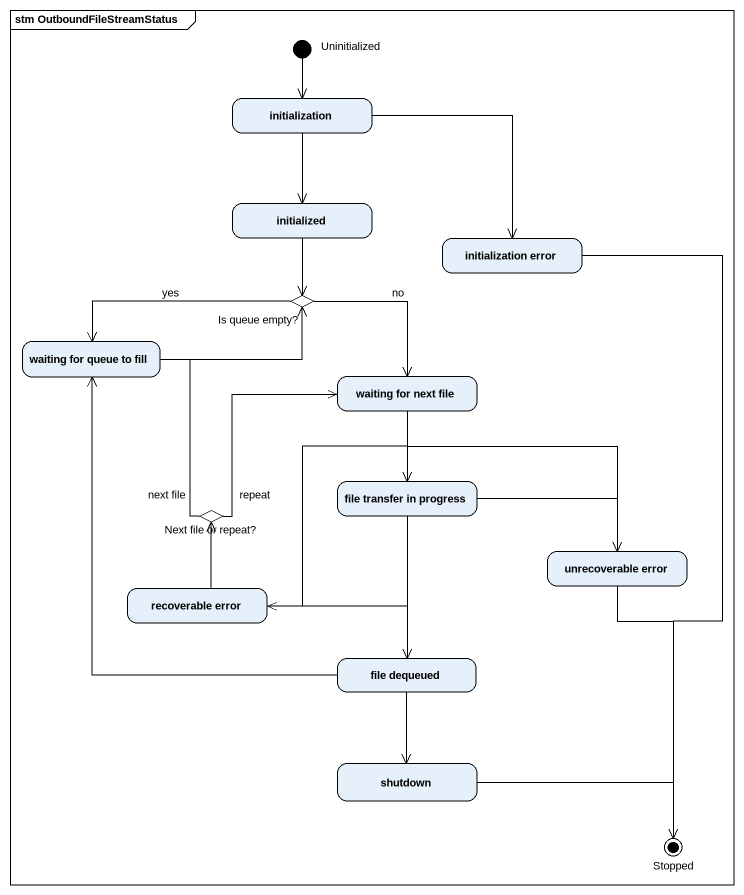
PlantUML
@startuml
mainframe stm OutboundFileStreamStatus
hide empty description
state Uninitialized <<start>>
state initialization
state initialized
state "initialization error" as initialization_error
state "Is queue empty?" as Is_queue_empty <<choice>>
state "waiting for queue to fill" as waiting_for_queue_to_fill
state "waiting for next file" as waiting_for_next_file
state "file transfer in progress" as file_transfer_in_progress
state "Next file or repeat?" as Next_file_or_repeat <<choice>>
state "unrecoverable error" as unrecoverable_error
state "recoverable error" as recoverable_error
state "file dequeued" as file_dequeued
state shutdown
state Stopped <<end>>
Uninitialized --> initialization
initialization --> initialized
initialization --> initialization_error
initialized --> Is_queue_empty
initialization_error --> Stopped
Is_queue_empty -left-> waiting_for_queue_to_fill : yes
Is_queue_empty --> waiting_for_next_file : no
waiting_for_queue_to_fill -right-> Is_queue_empty
waiting_for_next_file --> file_transfer_in_progress
waiting_for_next_file --> unrecoverable_error
waiting_for_next_file --> recoverable_error
file_transfer_in_progress -right-> unrecoverable_error
file_transfer_in_progress -left-> recoverable_error
file_transfer_in_progress --> file_dequeued
Next_file_or_repeat -up-> Is_queue_empty : next file
Next_file_or_repeat -up-> waiting_for_next_file : repeat
unrecoverable_error --> Stopped
recoverable_error -up-> Next_file_or_repeat
file_dequeued -up-> waiting_for_queue_to_fill
file_dequeued --> shutdown
shutdown -right-> Stopped
@enduml
